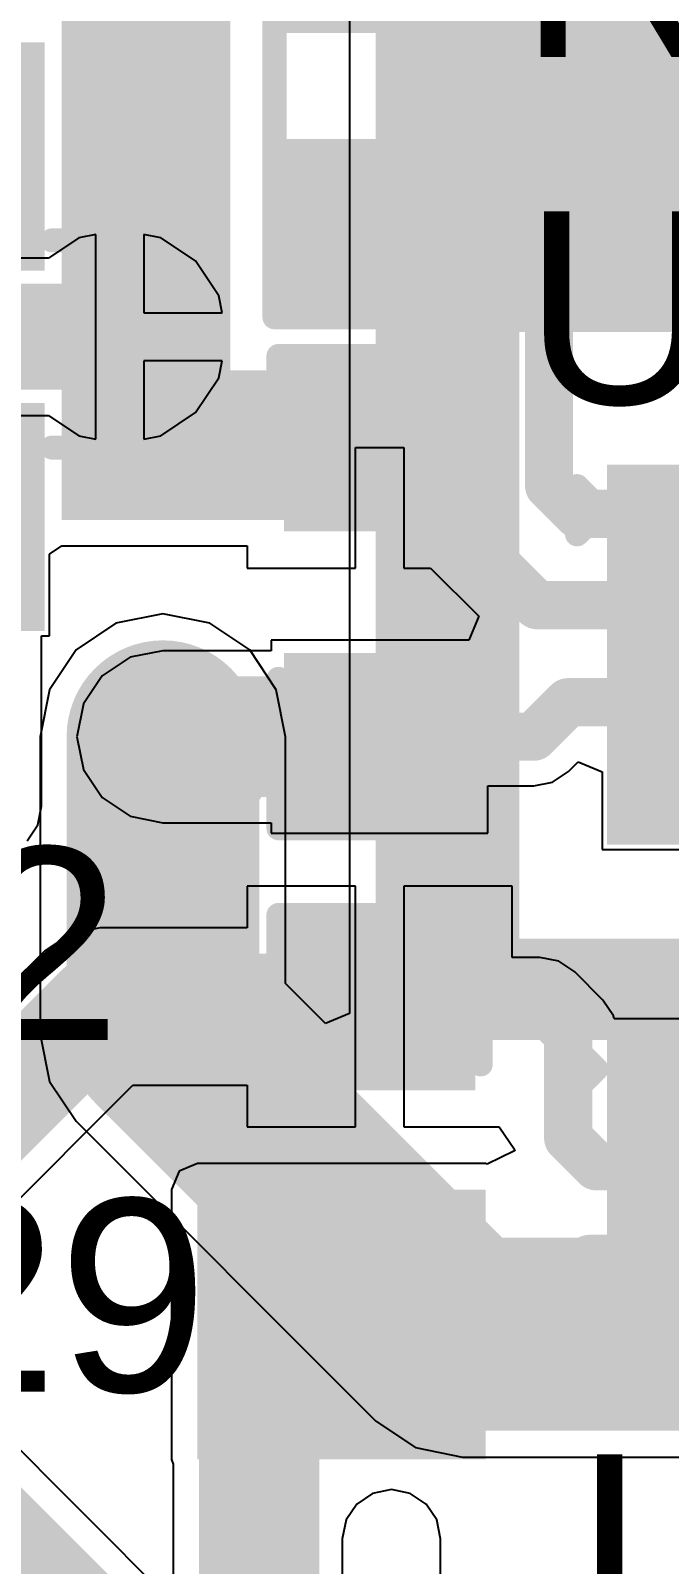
# Model space of a CAD drawing. Header units: millimetres. Extents: x -0.25 to 4.68, y -0.29 to 2.93.
# Drawn here: x 0.9864 to 1.119, y 1.8992 to 2.2175 of the extents above; entities that cross this region are included whole.
import ezdxf

# ---------------------------------------------------------------- set-up
doc = ezdxf.new("R2010")
doc.units = ezdxf.units.MM
doc.header["$MEASUREMENT"] = 0
for name, color, linetype in [('BottomLayer', 5, 'Continuous'), ('BottomSolder', 6, 'Continuous'), ('TopLayer', 1, 'Continuous'), ('TopOverlay', 2, 'Continuous'), ('TopPaste', 8, 'Continuous'), ('TopSolder', 216, 'Continuous'), ('ViaHoleLayer', 16, 'Continuous')]:
    doc.layers.add(name, color=color, linetype=linetype)
doc.styles.add('Arial', font='arial.ttf', dxfattribs={"height": 0.2})

# ---------------------------------------------------------------- blocks, each defined once
blk = doc.blocks.new('8_VSSOP_45')
at = {"layer": 'TopLayer'}
for points in [[(-0.07677165, 0.0354331), (-0.04527555, 0.0354331), (-0.04527555, 0.0236221), (-0.07677165, 0.0236221)], [(0.04527555, 0.0354331), (0.07677165, 0.0354331), (0.07677165, 0.0236221), (0.04527555, 0.0236221)], [(-0.07677165, 0.0157481), (-0.04527555, 0.0157481), (-0.04527555, 0.0039371), (-0.07677165, 0.0039371)], [(0.04527555, 0.0157481), (0.07677165, 0.0157481), (0.07677165, 0.0039371), (0.04527555, 0.0039371)], [(-0.07677165, -0.003937), (-0.04527555, -0.003937), (-0.04527555, -0.015748), (-0.07677165, -0.015748)], [(0.04527555, -0.003937), (0.07677165, -0.003937), (0.07677165, -0.015748), (0.04527555, -0.015748)], [(-0.07677165, -0.023622), (-0.04527555, -0.023622), (-0.04527555, -0.035433), (-0.07677165, -0.035433)], [(0.04527555, -0.023622), (0.07677165, -0.023622), (0.07677165, -0.035433), (0.04527555, -0.035433)]]:
    blk.add_hatch(color=1, dxfattribs=at).paths.add_polyline_path(points)
at = {"layer": 'TopPaste'}
for points in [[(-0.07677165, 0.0354331), (-0.04527555, 0.0354331), (-0.04527555, 0.0236221), (-0.07677165, 0.0236221)], [(0.04527555, 0.0354331), (0.07677165, 0.0354331), (0.07677165, 0.0236221), (0.04527555, 0.0236221)], [(-0.07677165, 0.0157481), (-0.04527555, 0.0157481), (-0.04527555, 0.0039371), (-0.07677165, 0.0039371)], [(0.04527555, 0.0157481), (0.07677165, 0.0157481), (0.07677165, 0.0039371), (0.04527555, 0.0039371)], [(-0.07677165, -0.003937), (-0.04527555, -0.003937), (-0.04527555, -0.015748), (-0.07677165, -0.015748)], [(0.04527555, -0.003937), (0.07677165, -0.003937), (0.07677165, -0.015748), (0.04527555, -0.015748)], [(-0.07677165, -0.023622), (-0.04527555, -0.023622), (-0.04527555, -0.035433), (-0.07677165, -0.035433)], [(0.04527555, -0.023622), (0.07677165, -0.023622), (0.07677165, -0.035433), (0.04527555, -0.035433)]]:
    blk.add_hatch(color=8, dxfattribs=at).paths.add_polyline_path(points)
at = {"layer": 'TopSolder'}
for points in [[(-0.08077165, 0.0394331), (-0.04127555, 0.0394331), (-0.04127555, 0.0196221), (-0.08077165, 0.0196221)], [(0.04127555, 0.0394331), (0.08077165, 0.0394331), (0.08077165, 0.0196221), (0.04127555, 0.0196221)], [(-0.08077165, 0.0197481), (-0.04127555, 0.0197481), (-0.04127555, -6.29e-05), (-0.08077165, -6.29e-05)], [(0.04127555, 0.0197481), (0.08077165, 0.0197481), (0.08077165, -6.29e-05), (0.04127555, -6.29e-05)], [(-0.08077165, 6.3e-05), (-0.04127555, 6.3e-05), (-0.04127555, -0.019748), (-0.08077165, -0.019748)], [(0.04127555, 6.3e-05), (0.08077165, 6.3e-05), (0.08077165, -0.019748), (0.04127555, -0.019748)], [(-0.08077165, -0.019622), (-0.04127555, -0.019622), (-0.04127555, -0.039433), (-0.08077165, -0.039433)], [(0.04127555, -0.019622), (0.08077165, -0.019622), (0.08077165, -0.039433), (0.04127555, -0.039433)]]:
    blk.add_hatch(color=216, dxfattribs=at).paths.add_polyline_path(points)
at = {"layer": 'TopOverlay', "const_width": 0.005}
for points in [[(-0.041, 0.041), (0.038, 0.041)], [(-0.087, 0.035), (-0.082, 0.03)], [(-0.087, 0.025), (-0.087, 0.035)], [(-0.087, 0.025), (-0.082, 0.03)], [(-0.041, -0.0409999), (0.038, -0.0409999)]]:
    blk.add_lwpolyline(points, dxfattribs=at)
at = {"layer": 'TopOverlay', "const_width": 0.0025}
for points in [[(-0.04225, 0.041, 1), (-0.03975, 0.041, 1)], [(0.03675, 0.041, 1), (0.03925, 0.041, 1)], [(-0.08825, 0.035, 1), (-0.08575, 0.035, 1)], [(-0.08825, 0.035, 1), (-0.08575, 0.035, 1)], [(-0.08325, 0.03, 1), (-0.08075, 0.03, 1)], [(-0.08325, 0.03, 1), (-0.08075, 0.03, 1)], [(-0.08825, 0.025, 1), (-0.08575, 0.025, 1)], [(-0.08825, 0.025, 1), (-0.08575, 0.025, 1)], [(-0.04225, -0.0409999, 1), (-0.03975, -0.0409999, 1)], [(0.03675, -0.0409999, 1), (0.03925, -0.0409999, 1)]]:
    blk.add_lwpolyline(points, format="xyb", close=True, dxfattribs=at)
blk = doc.blocks.new('VSSOP_8_2_2_3_0_5__46')
at = {"layer": 'TopLayer'}
for points in [[(-0.04527555, 0.0354331), (-0.04527555, 0.0236221), (-0.07677165, 0.0236221), (-0.07677165, 0.0354331)], [(0.07677165, 0.0354331), (0.07677165, 0.0236221), (0.04527555, 0.0236221), (0.04527555, 0.0354331)], [(-0.04527555, 0.0157481), (-0.04527555, 0.003937099999999997), (-0.07677165, 0.003937100000000003), (-0.07677165, 0.0157481)], [(0.07677165, 0.0157481), (0.07677165, 0.003937099999999997), (0.04527555, 0.003937100000000003), (0.04527555, 0.0157481)], [(-0.04527555, -0.003937000000000003), (-0.04527555, -0.015748), (-0.07677165, -0.015748), (-0.07677165, -0.003936999999999997)], [(0.07677165, -0.003937000000000003), (0.07677165, -0.015748), (0.04527555, -0.015748), (0.04527555, -0.003936999999999997)], [(-0.04527555, -0.023622), (-0.04527555, -0.035433), (-0.07677165, -0.035433), (-0.07677165, -0.023622)], [(0.07677165, -0.023622), (0.07677165, -0.035433), (0.04527555, -0.035433), (0.04527555, -0.023622)]]:
    blk.add_hatch(color=1, dxfattribs=at).paths.add_polyline_path(points)
at = {"layer": 'TopPaste'}
for points in [[(-0.04527555, 0.0354331), (-0.04527555, 0.0236221), (-0.07677165, 0.0236221), (-0.07677165, 0.0354331)], [(0.07677165, 0.0354331), (0.07677165, 0.0236221), (0.04527555, 0.0236221), (0.04527555, 0.0354331)], [(-0.04527555, 0.0157481), (-0.04527555, 0.003937099999999997), (-0.07677165, 0.003937100000000003), (-0.07677165, 0.0157481)], [(0.07677165, 0.0157481), (0.07677165, 0.003937099999999997), (0.04527555, 0.003937100000000003), (0.04527555, 0.0157481)], [(-0.04527555, -0.003937000000000003), (-0.04527555, -0.015748), (-0.07677165, -0.015748), (-0.07677165, -0.003936999999999997)], [(0.07677165, -0.003937000000000003), (0.07677165, -0.015748), (0.04527555, -0.015748), (0.04527555, -0.003936999999999997)], [(-0.04527555, -0.023622), (-0.04527555, -0.035433), (-0.07677165, -0.035433), (-0.07677165, -0.023622)], [(0.07677165, -0.023622), (0.07677165, -0.035433), (0.04527555, -0.035433), (0.04527555, -0.023622)]]:
    blk.add_hatch(color=8, dxfattribs=at).paths.add_polyline_path(points)
at = {"layer": 'TopSolder'}
for points in [[(-0.04127555, 0.0394331), (-0.04127555, 0.0196221), (-0.08077165, 0.0196221), (-0.08077165, 0.0394331)], [(0.08077165, 0.0394331), (0.08077165, 0.0196221), (0.04127555, 0.0196221), (0.04127555, 0.0394331)], [(-0.04127555, 0.0197481), (-0.04127555, -6.290000000000291e-05), (-0.08077165, -6.289999999999708e-05), (-0.08077165, 0.0197481)], [(0.08077165, 0.0197481), (0.08077165, -6.290000000000291e-05), (0.04127555, -6.289999999999708e-05), (0.04127555, 0.0197481)], [(-0.04127555, 6.299999999999709e-05), (-0.04127555, -0.019748), (-0.08077165, -0.019748), (-0.08077165, 6.300000000000291e-05)], [(0.08077165, 6.299999999999709e-05), (0.08077165, -0.019748), (0.04127555, -0.019748), (0.04127555, 6.300000000000291e-05)], [(-0.04127555, -0.019622), (-0.04127555, -0.039433), (-0.08077165, -0.039433), (-0.08077165, -0.019622)], [(0.08077165, -0.019622), (0.08077165, -0.039433), (0.04127555, -0.039433), (0.04127555, -0.019622)]]:
    blk.add_hatch(color=216, dxfattribs=at).paths.add_polyline_path(points)
at = {"layer": 'TopOverlay', "const_width": 0.005}
for points in [[(-0.042, 0.036), (-0.042, 0.041)], [(-0.042, 0.041), (0.042, 0.041)], [(0.042, 0.036), (0.042, 0.041)], [(-0.088, 0.025), (-0.088, 0.035)], [(-0.088, 0.035), (-0.083, 0.03)], [(-0.088, 0.025), (-0.083, 0.03)], [(-0.042, -0.0409999), (-0.042, -0.0359999)], [(0.042, -0.0409999), (0.042, -0.0359999)], [(-0.042, -0.0409999), (0.042, -0.0409999)]]:
    blk.add_lwpolyline(points, dxfattribs=at)
at = {"layer": 'TopOverlay', "const_width": 0.0025}
for points in [[(-0.04325, 0.041, 1), (-0.04075, 0.041, 1)], [(-0.04325, 0.041, 1), (-0.04075, 0.041, 1)], [(0.04075, 0.041, 1), (0.04325, 0.041, 1)], [(0.04075, 0.041, 1), (0.04325, 0.041, 1)], [(-0.04325, 0.036, 1), (-0.04075, 0.036, 1)], [(0.04075, 0.036, 1), (0.04325, 0.036, 1)], [(-0.08925, 0.035, 1), (-0.08675, 0.035, 1)], [(-0.08925, 0.035, 1), (-0.08675, 0.035, 1)], [(-0.08425, 0.03, 1), (-0.08175, 0.03, 1)], [(-0.08425, 0.03, 1), (-0.08175, 0.03, 1)], [(-0.08925, 0.025, 1), (-0.08675, 0.025, 1)], [(-0.08925, 0.025, 1), (-0.08675, 0.025, 1)], [(-0.04325, -0.0359999, 1), (-0.04075, -0.0359999, 1)], [(0.04075, -0.0359999, 1), (0.04325, -0.0359999, 1)], [(-0.04325, -0.0409999, 1), (-0.04075, -0.0409999, 1)], [(-0.04325, -0.0409999, 1), (-0.04075, -0.0409999, 1)], [(0.04075, -0.0409999, 1), (0.04325, -0.0409999, 1)], [(0.04075, -0.0409999, 1), (0.04325, -0.0409999, 1)]]:
    blk.add_lwpolyline(points, format="xyb", close=True, dxfattribs=at)
blk = doc.blocks.new('R___0603_66')
at = {"layer": 'TopLayer'}
for points in [[(-0.015, 0.0175), (-0.015, -0.0175), (-0.045, -0.0175), (-0.045, 0.0175)], [(0.045, 0.0175), (0.045, -0.0175), (0.015, -0.0175), (0.015, 0.0175)]]:
    blk.add_hatch(color=1, dxfattribs=at).paths.add_polyline_path(points)
at = {"layer": 'TopPaste'}
for points in [[(-0.015, 0.0175), (-0.015, -0.0175), (-0.045, -0.0175), (-0.045, 0.0175)], [(0.045, 0.0175), (0.045, -0.0175), (0.015, -0.0175), (0.015, 0.0175)]]:
    blk.add_hatch(color=8, dxfattribs=at).paths.add_polyline_path(points)
at = {"layer": 'TopSolder'}
for points in [[(-0.011, 0.0215), (-0.011, -0.0215), (-0.049, -0.0215), (-0.049, 0.0215)], [(0.049, 0.0215), (0.049, -0.0215), (0.011, -0.0215), (0.011, 0.0215)]]:
    blk.add_hatch(color=216, dxfattribs=at).paths.add_polyline_path(points)
at = {"layer": 'TopOverlay', "const_width": 0.005}
for points in [[(-0.048, 0.021), (0.048, 0.021)], [(-0.048, 0.021), (-0.048, -0.021)], [(0.048, 0.021), (0.048, -0.021)], [(-0.048, -0.021), (0.048, -0.021)]]:
    blk.add_lwpolyline(points, dxfattribs=at)
at = {"layer": 'TopOverlay', "const_width": 0.0025}
for points in [[(-0.04925, 0.021, 1), (-0.04675, 0.021, 1)], [(-0.04925, 0.021, 1), (-0.04675, 0.021, 1)], [(0.04675, 0.021, 1), (0.04925, 0.021, 1)], [(0.04675, 0.021, 1), (0.04925, 0.021, 1)], [(-0.04925, -0.021, 1), (-0.04675, -0.021, 1)], [(-0.04925, -0.021, 1), (-0.04675, -0.021, 1)], [(0.04675, -0.021, 1), (0.04925, -0.021, 1)], [(0.04675, -0.021, 1), (0.04925, -0.021, 1)]]:
    blk.add_lwpolyline(points, format="xyb", close=True, dxfattribs=at)
blk = doc.blocks.new('SOT_323_5_151')
at = {"layer": 'TopLayer'}
for points in [[(-0.05708665, 0.03248035), (-0.01771655, 0.03248035), (-0.01771655, 0.01870085), (-0.05708665, 0.01870085)], [(0.01771655, 0.03248035), (0.05708665, 0.03248035), (0.05708665, 0.01870085), (0.01771655, 0.01870085)], [(-0.05708665, 0.00688975), (-0.01771655, 0.00688975), (-0.01771655, -0.00688975), (-0.05708665, -0.00688975)], [(-0.05708665, -0.01870075), (-0.01771655, -0.01870075), (-0.01771655, -0.03248025), (-0.05708665, -0.03248025)], [(0.01771655, -0.01870075), (0.05708665, -0.01870075), (0.05708665, -0.03248025), (0.01771655, -0.03248025)]]:
    blk.add_hatch(color=1, dxfattribs=at).paths.add_polyline_path(points)
at = {"layer": 'TopPaste'}
for points in [[(-0.05708665, 0.03248035), (-0.01771655, 0.03248035), (-0.01771655, 0.01870085), (-0.05708665, 0.01870085)], [(0.01771655, 0.03248035), (0.05708665, 0.03248035), (0.05708665, 0.01870085), (0.01771655, 0.01870085)], [(-0.05708665, 0.00688975), (-0.01771655, 0.00688975), (-0.01771655, -0.00688975), (-0.05708665, -0.00688975)], [(-0.05708665, -0.01870075), (-0.01771655, -0.01870075), (-0.01771655, -0.03248025), (-0.05708665, -0.03248025)], [(0.01771655, -0.01870075), (0.05708665, -0.01870075), (0.05708665, -0.03248025), (0.01771655, -0.03248025)]]:
    blk.add_hatch(color=8, dxfattribs=at).paths.add_polyline_path(points)
at = {"layer": 'TopSolder'}
for points in [[(-0.06108665, 0.03648035), (-0.01371655, 0.03648035), (-0.01371655, 0.01470085), (-0.06108665, 0.01470085)], [(0.01371655, 0.03648035), (0.06108665, 0.03648035), (0.06108665, 0.01470085), (0.01371655, 0.01470085)], [(-0.06108665, 0.01088975), (-0.01371655, 0.01088975), (-0.01371655, -0.01088975), (-0.06108665, -0.01088975)], [(-0.06108665, -0.01470075), (-0.01371655, -0.01470075), (-0.01371655, -0.03648025), (-0.06108665, -0.03648025)], [(0.01371655, -0.01470075), (0.06108665, -0.01470075), (0.06108665, -0.03648025), (0.01371655, -0.03648025)]]:
    blk.add_hatch(color=216, dxfattribs=at).paths.add_polyline_path(points)
at = {"layer": 'TopOverlay', "const_width": 0.005}
for points in [[(-0.023, 0.044), (-0.023, 0.038)], [(-0.023, 0.044), (0.02, 0.044)], [(0.02, 0.044), (0.02, 0.038)], [(-0.068, 0.031), (-0.063, 0.026)], [(-0.068, 0.031), (-0.068, 0.021)], [(-0.063, 0.026), (-0.068, 0.021)], [(-0.023, -0.0379999), (-0.023, -0.0439999)], [(0.02, -0.0379999), (0.02, -0.0439999)], [(-0.023, -0.0439999), (0.02, -0.0439999)]]:
    blk.add_lwpolyline(points, dxfattribs=at)
at = {"layer": 'TopOverlay', "const_width": 0.0025}
for points in [[(-0.02425, 0.044, 1), (-0.02175, 0.044, 1)], [(-0.02425, 0.044, 1), (-0.02175, 0.044, 1)], [(0.01875, 0.044, 1), (0.02125, 0.044, 1)], [(0.01875, 0.044, 1), (0.02125, 0.044, 1)], [(-0.02425, 0.038, 1), (-0.02175, 0.038, 1)], [(0.01875, 0.038, 1), (0.02125, 0.038, 1)], [(-0.06925, 0.031, 1), (-0.06675, 0.031, 1)], [(-0.06925, 0.031, 1), (-0.06675, 0.031, 1)], [(-0.06425, 0.026, 1), (-0.06175, 0.026, 1)], [(-0.06425, 0.026, 1), (-0.06175, 0.026, 1)], [(-0.06925, 0.021, 1), (-0.06675, 0.021, 1)], [(-0.06925, 0.021, 1), (-0.06675, 0.021, 1)], [(-0.02425, -0.0379999, 1), (-0.02175, -0.0379999, 1)], [(0.01875, -0.0379999, 1), (0.02125, -0.0379999, 1)], [(-0.02425, -0.0439999, 1), (-0.02175, -0.0439999, 1)], [(-0.02425, -0.0439999, 1), (-0.02175, -0.0439999, 1)], [(0.01875, -0.0439999, 1), (0.02125, -0.0439999, 1)], [(0.01875, -0.0439999, 1), (0.02125, -0.0439999, 1)]]:
    blk.add_lwpolyline(points, format="xyb", close=True, dxfattribs=at)
blk = doc.blocks.new('C___0603_185')
at = {"layer": 'TopLayer'}
for points in [[(-0.015, 0.0175), (-0.015, -0.0175), (-0.045, -0.0175), (-0.045, 0.0175)], [(0.045, 0.0175), (0.045, -0.0175), (0.015, -0.0175), (0.015, 0.0175)]]:
    blk.add_hatch(color=1, dxfattribs=at).paths.add_polyline_path(points)
at = {"layer": 'TopPaste'}
for points in [[(-0.015, 0.0175), (-0.015, -0.0175), (-0.045, -0.0175), (-0.045, 0.0175)], [(0.045, 0.0175), (0.045, -0.0175), (0.015, -0.0175), (0.015, 0.0175)]]:
    blk.add_hatch(color=8, dxfattribs=at).paths.add_polyline_path(points)
at = {"layer": 'TopSolder'}
for points in [[(-0.0126378, 0.0198622), (-0.0126378, -0.0198622), (-0.0473622, -0.0198622), (-0.0473622, 0.0198622)], [(0.0473622, 0.0198622), (0.0473622, -0.0198622), (0.0126378, -0.0198622), (0.0126378, 0.0198622)]]:
    blk.add_hatch(color=216, dxfattribs=at).paths.add_polyline_path(points)
at = {"layer": 'TopOverlay', "const_width": 0.005}
for points in [[(-0.049, 0.021), (-0.049, -0.021)], [(-0.049, 0.021), (-0.018, 0.021)], [(0.018, 0.021), (0.049, 0.021)], [(0.049, 0.021), (0.049, -0.021)], [(-0.049, -0.021), (-0.018, -0.021)], [(0.018, -0.021), (0.049, -0.021)]]:
    blk.add_lwpolyline(points, dxfattribs=at)
at = {"layer": 'TopOverlay', "const_width": 0.0025}
for points in [[(-0.05025, 0.021, 1), (-0.04775, 0.021, 1)], [(-0.05025, 0.021, 1), (-0.04775, 0.021, 1)], [(-0.01925, 0.021, 1), (-0.01675, 0.021, 1)], [(0.01675, 0.021, 1), (0.01925, 0.021, 1)], [(0.04775, 0.021, 1), (0.05025, 0.021, 1)], [(0.04775, 0.021, 1), (0.05025, 0.021, 1)], [(-0.05025, -0.021, 1), (-0.04775, -0.021, 1)], [(-0.05025, -0.021, 1), (-0.04775, -0.021, 1)], [(-0.01925, -0.021, 1), (-0.01675, -0.021, 1)], [(0.01675, -0.021, 1), (0.01925, -0.021, 1)], [(0.04775, -0.021, 1), (0.05025, -0.021, 1)], [(0.04775, -0.021, 1), (0.05025, -0.021, 1)]]:
    blk.add_lwpolyline(points, format="xyb", close=True, dxfattribs=at)
blk = doc.blocks.new('C___0603_188')
at = {"layer": 'TopLayer'}
for points in [[(-0.015, 0.0175), (-0.015, -0.0175), (-0.045, -0.0175), (-0.045, 0.0175)], [(0.045, 0.0175), (0.045, -0.0175), (0.015, -0.0175), (0.015, 0.0175)]]:
    blk.add_hatch(color=1, dxfattribs=at).paths.add_polyline_path(points)
at = {"layer": 'TopPaste'}
for points in [[(-0.015, 0.0175), (-0.015, -0.0175), (-0.045, -0.0175), (-0.045, 0.0175)], [(0.045, 0.0175), (0.045, -0.0175), (0.015, -0.0175), (0.015, 0.0175)]]:
    blk.add_hatch(color=8, dxfattribs=at).paths.add_polyline_path(points)
at = {"layer": 'TopSolder'}
for points in [[(-0.0126378, 0.0198622), (-0.0126378, -0.0198622), (-0.0473622, -0.0198622), (-0.0473622, 0.0198622)], [(0.0473622, 0.0198622), (0.0473622, -0.0198622), (0.0126378, -0.0198622), (0.0126378, 0.0198622)]]:
    blk.add_hatch(color=216, dxfattribs=at).paths.add_polyline_path(points)
at = {"layer": 'TopOverlay', "const_width": 0.005}
for points in [[(-0.049, 0.021), (-0.049, -0.021)], [(-0.049, 0.021), (-0.018, 0.021)], [(0.018, 0.021), (0.049, 0.021)], [(0.049, 0.021), (0.049, -0.021)], [(-0.049, -0.021), (-0.018, -0.021)], [(0.018, -0.021), (0.049, -0.021)]]:
    blk.add_lwpolyline(points, dxfattribs=at)
at = {"layer": 'TopOverlay', "const_width": 0.0025}
for points in [[(-0.05025, 0.021, 1), (-0.04775, 0.021, 1)], [(-0.05025, 0.021, 1), (-0.04775, 0.021, 1)], [(-0.01925, 0.021, 1), (-0.01675, 0.021, 1)], [(0.01675, 0.021, 1), (0.01925, 0.021, 1)], [(0.04775, 0.021, 1), (0.05025, 0.021, 1)], [(0.04775, 0.021, 1), (0.05025, 0.021, 1)], [(-0.05025, -0.021, 1), (-0.04775, -0.021, 1)], [(-0.05025, -0.021, 1), (-0.04775, -0.021, 1)], [(-0.01925, -0.021, 1), (-0.01675, -0.021, 1)], [(0.01675, -0.021, 1), (0.01925, -0.021, 1)], [(0.04775, -0.021, 1), (0.05025, -0.021, 1)], [(0.04775, -0.021, 1), (0.05025, -0.021, 1)]]:
    blk.add_lwpolyline(points, format="xyb", close=True, dxfattribs=at)

msp = doc.modelspace()

# ---------------------------------------------------------------- hatches: boundary and pattern name
at = {"layer": 'BottomLayer'}
for points in [[(1.0628226, 2.1549486), (1.2828226, 2.1549486), (1.2828226, 2.362), (1.0628226, 2.362)], [(1.058, 2.008), (1.0878226, 2.008), (1.0878226, 2.361), (1.058, 2.361)], [(1.0628226, 2.008), (1.3158226, 2.008), (1.3158226, 2.029), (1.0628226, 2.029)]]:
    msp.add_hatch(color=5, dxfattribs=at).paths.add_polyline_path(points)
h = msp.add_hatch(color=5, dxfattribs=at)
edge = h.paths.add_edge_path()
edge.add_arc((1.0048777, 2.1539486), 0.011811, 0, 360)
h = msp.add_hatch(color=5, dxfattribs=at)
edge = h.paths.add_edge_path()
edge.add_arc((1.0138226, 2.0709486), 0.011811, 0, 360)
at = {"layer": 'BottomSolder'}
h = msp.add_hatch(color=6, dxfattribs=at)
edge = h.paths.add_edge_path()
edge.add_arc((1.0048777, 2.1539486), 0.0059055, 0, 360)
h = msp.add_hatch(color=6, dxfattribs=at)
edge = h.paths.add_edge_path()
edge.add_arc((1.0138226, 2.0709486), 0.0059055, 0, 360)
at = {"layer": 'TopLayer'}
for points in [[(0.9928226, 2.1159486), (1.0278226, 2.1159486), (1.0278226, 2.4069486), (0.9928226, 2.4069486)], [(0.9928226, 2.1159486), (1.0768226, 2.1159486), (1.0768226, 2.1469486), (0.9928226, 2.1469486)], [(1.021, 1.9209486), (1.0808226, 1.9209486), (1.0808226, 1.9769486), (1.021, 1.9769486)]]:
    msp.add_hatch(color=1, dxfattribs=at).paths.add_polyline_path(points)
h = msp.add_hatch(color=1, dxfattribs=at)
edge = h.paths.add_edge_path()
edge.add_arc((1.0048777, 2.1539486), 0.011811, 0, 360)
h = msp.add_hatch(color=1, dxfattribs=at)
edge = h.paths.add_edge_path()
edge.add_arc((1.0138226, 2.0709486), 0.011811, 0, 360)
at = {"layer": 'TopSolder'}
h = msp.add_hatch(color=216, dxfattribs=at)
edge = h.paths.add_edge_path()
edge.add_arc((1.0048777, 2.1539486), 0.0059055, 0, 360)
h = msp.add_hatch(color=216, dxfattribs=at)
edge = h.paths.add_edge_path()
edge.add_arc((1.0138226, 2.0709486), 0.0059055, 0, 360)
at = {"layer": 'ViaHoleLayer'}
h = msp.add_hatch(color=16, dxfattribs=at)
edge = h.paths.add_edge_path()
edge.add_arc((1.0048777, 2.1539486), 0.0059055, 0, 360)
h = msp.add_hatch(color=16, dxfattribs=at)
edge = h.paths.add_edge_path()
edge.add_arc((1.0138226, 2.0709486), 0.0059055, 0, 360)

# ---------------------------------------------------------------- linework, layer by layer
at = {"layer": 'BottomLayer'}
for p, q in [((1.052588, 2.361), (1.052588, 2.0135311)), ((0.9963675, 2.1744941), (0.9900337, 2.1702621)), ((0.9998777, 2.1751923), (0.9963675, 2.1744941)), ((0.9998777, 2.1539486), (0.9998777, 2.1751923)), ((1.0133879, 2.1744941), (1.0098777, 2.1751923)), ((1.0098777, 2.1751923), (1.0098777, 2.1589486)), ((1.0206026, 2.1696735), (1.0133879, 2.1744941)), ((0.9900337, 2.1702621), (0.9676666, 2.1702621)), ((1.0254232, 2.1624588), (1.0206026, 2.1696735)), ((1.0261214, 2.1589486), (1.0254232, 2.1624588)), ((1.0098777, 2.1589486), (1.0261214, 2.1589486)), ((0.9998777, 2.1327049), (0.9998777, 2.1539486)), ((1.0261214, 2.1489486), (1.0098777, 2.1489486)), ((1.0098777, 2.1489486), (1.0098777, 2.1327049)), ((1.0254232, 2.1454384), (1.0261214, 2.1489486)), ((1.0206026, 2.1382237), (1.0254232, 2.1454384)), ((0.9676666, 2.1376351), (0.9900337, 2.1376351)), ((0.9900337, 2.1376351), (0.9963675, 2.1334031)), ((1.0133879, 2.1334031), (1.0206026, 2.1382237)), ((0.9963675, 2.1334031), (0.9998777, 2.1327049)), ((1.0098777, 2.1327049), (1.0133879, 2.1334031)), ((1.0040676, 2.0944976), (0.9957981, 2.0889721)), ((1.0138221, 2.0964379), (1.0040676, 2.0944976)), ((1.0235766, 2.0944976), (1.0138221, 2.0964379)), ((1.0318461, 2.0889721), (1.0235766, 2.0944976)), ((0.9957981, 2.0889721), (0.9902726, 2.0807026)), ((1.0373716, 2.0807026), (1.0318461, 2.0889721)), ((0.9902726, 2.0807026), (0.9883323, 2.0709481)), ((1.0393119, 2.0709481), (1.0373716, 2.0807026)), ((0.9883323, 2.0709481), (0.9883323, 2.0091779)), ((1.0393119, 2.0197361), (1.0393119, 2.0709481)), ((1.047588, 2.01146), (1.0393119, 2.0197361)), ((1.052588, 2.0135311), (1.047588, 2.01146)), ((0.9883323, 2.0091779), (0.9902726, 1.9994234)), ((0.9902726, 1.9994234), (0.9957981, 1.9911539)), ((0.9957981, 1.9911539), (1.0580274, 1.9289246)), ((1.0472, 1.8598708), (0.9591361, 1.9479347)), ((1.0580274, 1.9289246), (1.0662968, 1.9233991)), ((1.0662968, 1.9233991), (1.0760514, 1.9214588)), ((1.0760514, 1.9214588), (1.1342644, 1.9214588)), ((1.0573774, 1.9139039), (1.0540696, 1.9116937)), ((1.0612792, 1.91468), (1.0573774, 1.9139039)), ((1.065181, 1.9139039), (1.0612792, 1.91468)), ((1.0684888, 1.9116937), (1.065181, 1.9139039)), ((1.0540696, 1.9116937), (1.0518594, 1.9083859)), ((1.070699, 1.9083859), (1.0684888, 1.9116937)), ((1.0518594, 1.9083859), (1.0510833, 1.9044841)), ((1.0714751, 1.9044841), (1.070699, 1.9083859)), ((1.0510833, 1.9044841), (1.0510833, 1.865114)), ((1.0714751, 1.8753099), (1.0714751, 1.9044841))]:
    msp.add_line(p, q, dxfattribs=at)
for points, const_width in [([(0.9528226, 2.1539486), (1.0048777, 2.1539486)], 0.022), ([(1.0138221, 2.0091779), (1.0138221, 2.0709481)], 0.04), ([(1.0138221, 2.0709481), (1.0138226, 2.0709486)], 0.022), ([(1.0138221, 2.0091779), (1.0760514, 1.9469486)], 0.04), ([(1.0760514, 1.9469486), (1.1448226, 1.9469486)], 0.04), ([(0.9428226, 1.9411774), (1.099, 1.785)], 0.022)]:
    msp.add_lwpolyline(points, dxfattribs=dict(at, const_width=const_width))
for points, const_width in [([(0.9993777, 2.1539486, 1), (1.0103777, 2.1539486, 1)], 0.011), ([(1.0038221, 2.0709481, 1), (1.0238221, 2.0709481, 1)], 0.02), ([(1.0083221, 2.0709481, 1), (1.0193221, 2.0709481, 1)], 0.011), ([(1.0083226, 2.0709486, 1), (1.0193226, 2.0709486, 1)], 0.011), ([(1.0038221, 2.0091779, 1), (1.0238221, 2.0091779, 1)], 0.02), ([(1.0038221, 2.0091779, 1), (1.0238221, 2.0091779, 1)], 0.02), ([(1.0660514, 1.9469486, 1), (1.0860514, 1.9469486, 1)], 0.02), ([(1.0660514, 1.9469486, 1), (1.0860514, 1.9469486, 1)], 0.02)]:
    msp.add_lwpolyline(points, format="xyb", close=True, dxfattribs=dict(at, const_width=const_width))
at = {"layer": 'TopLayer'}
for p, q in [((1.0538226, 2.1059486), (1.0538226, 2.1309486)), ((1.0538226, 2.1309486), (1.0638226, 2.1309486)), ((1.0638226, 2.1309486), (1.0638226, 2.1059486)), ((0.9903028, 2.1088528), (0.9928227, 2.1105366)), ((0.9928227, 2.1105366), (1.0313226, 2.1105366)), ((1.0313226, 2.1105366), (1.0313226, 2.1059486)), ((0.9903028, 2.091862), (0.9903028, 2.1088528)), ((1.0313226, 2.1059486), (1.0538226, 2.1059486)), ((1.0638226, 2.1059486), (1.0694034, 2.1059486)), ((1.0694034, 2.1059486), (1.0794034, 2.0959486)), ((1.0794034, 2.0959486), (1.0773323, 2.0909486)), ((0.988609, 2.0565391), (0.988609, 2.091862)), ((0.988609, 2.091862), (0.9903028, 2.091862)), ((1.0138226, 2.0887914), (1.0069945, 2.0874332)), ((1.0363226, 2.0887914), (1.0138226, 2.0887914)), ((1.0773323, 2.0909486), (1.0363226, 2.0909486)), ((1.0363226, 2.0909486), (1.0363226, 2.0887914)), ((1.0069945, 2.0874332), (1.0012058, 2.0835654)), ((1.0012058, 2.0835654), (0.997338, 2.0777767)), ((0.997338, 2.0777767), (0.9959798, 2.0709486)), ((0.9959798, 2.0709486), (0.997338, 2.0641205)), ((1.0980322, 2.063739), (1.100051, 2.0657578)), ((1.100051, 2.0657578), (1.105051, 2.0636867)), ((0.997338, 2.0641205), (1.0012058, 2.0583318)), ((1.0947244, 2.0615288), (1.0980322, 2.063739)), ((1.105051, 2.0636867), (1.105051, 2.0475156)), ((1.0813226, 2.0509486), (1.0813226, 2.0607527)), ((1.0813226, 2.0607527), (1.0908226, 2.0607527)), ((1.0908226, 2.0607527), (1.0947244, 2.0615288)), ((0.9878329, 2.0526373), (0.988609, 2.0565391)), ((1.0012058, 2.0583318), (1.0069945, 2.054464)), ((1.0069945, 2.054464), (1.0138226, 2.0531058)), ((1.0138226, 2.0531058), (1.0363226, 2.0531058)), ((1.0363226, 2.0531058), (1.0363226, 2.0509486)), ((0.9856227, 2.0493295), (0.9878329, 2.0526373)), ((1.0363226, 2.0509486), (1.0813226, 2.0509486)), ((1.105051, 2.0475156), (1.1430632, 2.0475156)), ((1.0538226, 2.0399486), (1.0313226, 2.0399486)), ((1.0313226, 2.0399486), (1.0313226, 2.0312621)), ((1.0538226, 2.0149486), (1.0538226, 2.0399486)), ((1.0863226, 2.0399486), (1.0638226, 2.0399486)), ((1.0638226, 2.0399486), (1.0638226, 2.0149486)), ((1.0863226, 2.0251445), (1.0863226, 2.0399486)), ((1.0008226, 2.0312621), (0.9945797, 2.0300203)), ((1.0313226, 2.0312621), (1.0008226, 2.0312621)), ((0.9945797, 2.0300203), (0.9892872, 2.026484)), ((0.9892872, 2.026484), (0.962616, 1.9998128)), ((1.0921221, 2.0251445), (1.0863226, 2.0251445)), ((1.0960239, 2.0243684), (1.0921221, 2.0251445)), ((1.0993317, 2.0221582), (1.0960239, 2.0243684)), ((1.1051896, 2.0163003), (1.0993317, 2.0221582)), ((1.0538226, 1.9899486), (1.0538226, 2.0149486)), ((1.0638226, 2.0149486), (1.0638226, 1.9899486)), ((1.1073998, 2.0129925), (1.1051896, 2.0163003)), ((1.1075213, 2.0123817), (1.1073998, 2.0129925)), ((1.146547, 2.0123817), (1.1075213, 2.0123817)), ((0.9654094, 1.9564646), (1.0075799, 1.9986351)), ((1.0075799, 1.9986351), (1.0313226, 1.9986351)), ((1.0313226, 1.9986351), (1.0313226, 1.9899486)), ((1.0313226, 1.9899486), (1.0538226, 1.9899486)), ((1.0638226, 1.9899486), (1.0836265, 1.9899486)), ((1.0836265, 1.9899486), (1.0869137, 1.9851934)), ((1.0868649, 1.9849981), (1.0811814, 1.982212)), ((1.0869137, 1.9851934), (1.0868649, 1.9849981)), ((1.0171731, 1.9807755), (1.015588, 1.9769486)), ((1.021, 1.9823606), (1.0171731, 1.9807755)), ((1.0808226, 1.9823606), (1.021, 1.9823606)), ((1.0811814, 1.982212), (1.0808226, 1.9823606)), ((1.015588, 1.9769486), (1.015588, 1.9209486)), ((1.015588, 1.9209486), (1.0159798, 1.9200027)), ((1.0159798, 1.9200027), (1.0159798, 1.8897991))]:
    msp.add_line(p, q, dxfattribs=at)
for points, const_width in [([(1.0048777, 2.1546978), (1.0048777, 2.3507202)], 0.022), ([(1.058, 2.176), (1.0860001, 2.176)], 0.01), ([(1.0860001, 2.176), (1.094, 2.1680001)], 0.01), ([(1.094, 2.1230703), (1.094, 2.1680001)], 0.01), ([(1.0048777, 2.1546978), (1.005188, 2.1543875)], 0.022), ([(1.0588226, 2.1309486), (1.0613226, 2.1309486)], 0.01), ([(1.0613226, 2.1309486), (1.0713226, 2.1209486)], 0.01), ([(1.094, 2.1230703), (1.0998579, 2.1172124)], 0.01), ([(1.0713226, 2.1184486), (1.0713226, 2.1209486)], 0.01), ([(1.0713226, 2.1184486), (1.0915271, 2.0982441)], 0.01), ([(1.0998579, 2.1172124), (1.125799, 2.1172124)], 0.01), ([(1.0915271, 2.0982441), (1.1253461, 2.0982441)], 0.01), ([(1.0138226, 2.0709486), (1.0588226, 2.0709486)], 0.025), ([(1.0908226, 2.0709486), (1.0979801, 2.0781061)], 0.01), ([(1.0979801, 2.0781061), (1.125799, 2.0781061)], 0.01), ([(1.0588226, 2.0709486), (1.0908226, 2.0709486)], 0.01), ([(0.953874, 1.968), (1.0008226, 2.0149486)], 0.022), ([(1.0008226, 2.0149486), (1.0588226, 2.0149486)], 0.022), ([(1.0588226, 2.0149486), (1.0921221, 2.0149486)], 0.01), ([(1.0921221, 2.0149486), (1.09798, 2.0090907)], 0.01), ([(1.09798, 1.9876491), (1.09798, 2.0090907)], 0.01), ([(1.09798, 1.9876491), (1.1038379, 1.9817912)], 0.01), ([(1.1038379, 1.9817912), (1.125799, 1.9817912)], 0.01), ([(1.0538226, 1.9524486), (1.0563226, 1.9549486)], 0.025), ([(1.0563226, 1.9549486), (1.0588226, 1.9549486)], 0.025), ([(1.0948226, 1.9549486), (1.1024562, 1.9625822)], 0.01), ([(1.1024562, 1.9625822), (1.1253229, 1.9625822)], 0.01), ([(1.0538226, 1.9499486), (1.0538226, 1.9524486)], 0.025), ([(1.0338226, 1.9299486), (1.0538226, 1.9499486)], 0.025), ([(1.0588226, 1.9549486), (1.0948226, 1.9549486)], 0.01), ([(1.0338226, 1.7687711), (1.0338226, 1.9299486)], 0.025)]:
    msp.add_lwpolyline(points, dxfattribs=dict(at, const_width=const_width))
for points, const_width in [([(1.0555, 2.176, 1), (1.0605, 2.176, 1)], 0.005), ([(1.0835001, 2.176, 1), (1.0885001, 2.176, 1)], 0.005), ([(1.0835001, 2.176, 1), (1.0885001, 2.176, 1)], 0.005), ([(1.0915, 2.1680001, 1), (1.0965, 2.1680001, 1)], 0.005), ([(1.0915, 2.1680001, 1), (1.0965, 2.1680001, 1)], 0.005), ([(0.9993777, 2.1546978, 1), (1.0103777, 2.1546978, 1)], 0.011), ([(0.9993777, 2.1546978, 1), (1.0103777, 2.1546978, 1)], 0.011), ([(0.999688, 2.1543875, 1), (1.010688, 2.1543875, 1)], 0.011), ([(1.0563226, 2.1309486, 1), (1.0613226, 2.1309486, 1)], 0.005), ([(1.0588226, 2.1309486, 1), (1.0638226, 2.1309486, 1)], 0.005), ([(1.0588226, 2.1309486, 1), (1.0638226, 2.1309486, 1)], 0.005), ([(1.0915, 2.1230703, 1), (1.0965, 2.1230703, 1)], 0.005), ([(1.0915, 2.1230703, 1), (1.0965, 2.1230703, 1)], 0.005), ([(1.0688226, 2.1209486, 1), (1.0738226, 2.1209486, 1)], 0.005), ([(1.0688226, 2.1209486, 1), (1.0738226, 2.1209486, 1)], 0.005), ([(1.0688226, 2.1184486, 1), (1.0738226, 2.1184486, 1)], 0.005), ([(1.0688226, 2.1184486, 1), (1.0738226, 2.1184486, 1)], 0.005), ([(1.0973579, 2.1172124, 1), (1.1023579, 2.1172124, 1)], 0.005), ([(1.0973579, 2.1172124, 1), (1.1023579, 2.1172124, 1)], 0.005), ([(1.0890271, 2.0982441, 1), (1.0940271, 2.0982441, 1)], 0.005), ([(1.0890271, 2.0982441, 1), (1.0940271, 2.0982441, 1)], 0.005), ([(1.0075726, 2.0709486, 1), (1.0200726, 2.0709486, 1)], 0.0125), ([(1.0525726, 2.0709486, 1), (1.0650726, 2.0709486, 1)], 0.0125), ([(1.0954801, 2.0781061, 1), (1.1004801, 2.0781061, 1)], 0.005), ([(1.0954801, 2.0781061, 1), (1.1004801, 2.0781061, 1)], 0.005), ([(1.0563226, 2.0709486, 1), (1.0613226, 2.0709486, 1)], 0.005), ([(1.0883226, 2.0709486, 1), (1.0933226, 2.0709486, 1)], 0.005), ([(1.0883226, 2.0709486, 1), (1.0933226, 2.0709486, 1)], 0.005), ([(0.9953226, 2.0149486, 1), (1.0063226, 2.0149486, 1)], 0.011), ([(0.9953226, 2.0149486, 1), (1.0063226, 2.0149486, 1)], 0.011), ([(1.0533226, 2.0149486, 1), (1.0643226, 2.0149486, 1)], 0.011), ([(1.0563226, 2.0149486, 1), (1.0613226, 2.0149486, 1)], 0.005), ([(1.0896221, 2.0149486, 1), (1.0946221, 2.0149486, 1)], 0.005), ([(1.0896221, 2.0149486, 1), (1.0946221, 2.0149486, 1)], 0.005), ([(1.09548, 2.0090907, 1), (1.10048, 2.0090907, 1)], 0.005), ([(1.09548, 2.0090907, 1), (1.10048, 2.0090907, 1)], 0.005), ([(1.09548, 1.9876491, 1), (1.10048, 1.9876491, 1)], 0.005), ([(1.09548, 1.9876491, 1), (1.10048, 1.9876491, 1)], 0.005), ([(1.1013379, 1.9817912, 1), (1.1063379, 1.9817912, 1)], 0.005), ([(1.1013379, 1.9817912, 1), (1.1063379, 1.9817912, 1)], 0.005), ([(1.0500726, 1.9549486, 1), (1.0625726, 1.9549486, 1)], 0.0125), ([(1.0500726, 1.9549486, 1), (1.0625726, 1.9549486, 1)], 0.0125), ([(1.0525726, 1.9549486, 1), (1.0650726, 1.9549486, 1)], 0.0125), ([(1.0999562, 1.9625822, 1), (1.1049562, 1.9625822, 1)], 0.005), ([(1.0999562, 1.9625822, 1), (1.1049562, 1.9625822, 1)], 0.005), ([(1.0475726, 1.9524486, 1), (1.0600726, 1.9524486, 1)], 0.0125), ([(1.0475726, 1.9524486, 1), (1.0600726, 1.9524486, 1)], 0.0125), ([(1.0475726, 1.9499486, 1), (1.0600726, 1.9499486, 1)], 0.0125), ([(1.0475726, 1.9499486, 1), (1.0600726, 1.9499486, 1)], 0.0125), ([(1.0563226, 1.9549486, 1), (1.0613226, 1.9549486, 1)], 0.005), ([(1.0923226, 1.9549486, 1), (1.0973226, 1.9549486, 1)], 0.005), ([(1.0923226, 1.9549486, 1), (1.0973226, 1.9549486, 1)], 0.005), ([(1.0275726, 1.9299486, 1), (1.0400726, 1.9299486, 1)], 0.0125), ([(1.0275726, 1.9299486, 1), (1.0400726, 1.9299486, 1)], 0.0125)]:
    msp.add_lwpolyline(points, format="xyb", close=True, dxfattribs=dict(at, const_width=const_width))
at = {"layer": 'TopOverlay', "const_width": 0.01}
msp.add_lwpolyline([(1.018, 2.049), (1.03, 2.061)], dxfattribs=at)
at = {"layer": 'TopOverlay', "const_width": 0.005}
for points in [[(1.0275, 2.061, 1), (1.0325, 2.061, 1)], [(1.0155, 2.049, 1), (1.0205, 2.049, 1)]]:
    msp.add_lwpolyline(points, format="xyb", close=True, dxfattribs=at)

# ---------------------------------------------------------------- block references
at = {"rotation": 90}
for name, p in [('R___0603_66', (1.058, 2.206)), ('SOT_323_5_151', (0.9528226, 2.1539486)), ('C___0603_185', (1.0588226, 2.1009486)), ('C___0603_188', (1.0588226, 1.9849486))]:
    msp.add_blockref(name, p, dxfattribs=at)
for name, p in [('8_VSSOP_45', (1.1868226, 2.0879486)), ('VSSOP_8_2_2_3_0_5__46', (1.1868226, 1.9719486))]:
    msp.add_blockref(name, p)

# ---------------------------------------------------------------- texts
at = {"layer": 'TopOverlay', "style": 'Arial'}
for s, p in [('R39', (1.0876839, 2.2120065)), ('U9', (1.0886775, 2.1400065)), ('C32', (0.9026839, 2.0080065)), ('C29', (0.9206839, 1.9350065)), ('U8', (1.0996775, 1.8820065))]:
    msp.add_text(s, height=0.04, dxfattribs=at).set_placement(p)

doc.saveas('drawing.dxf')
